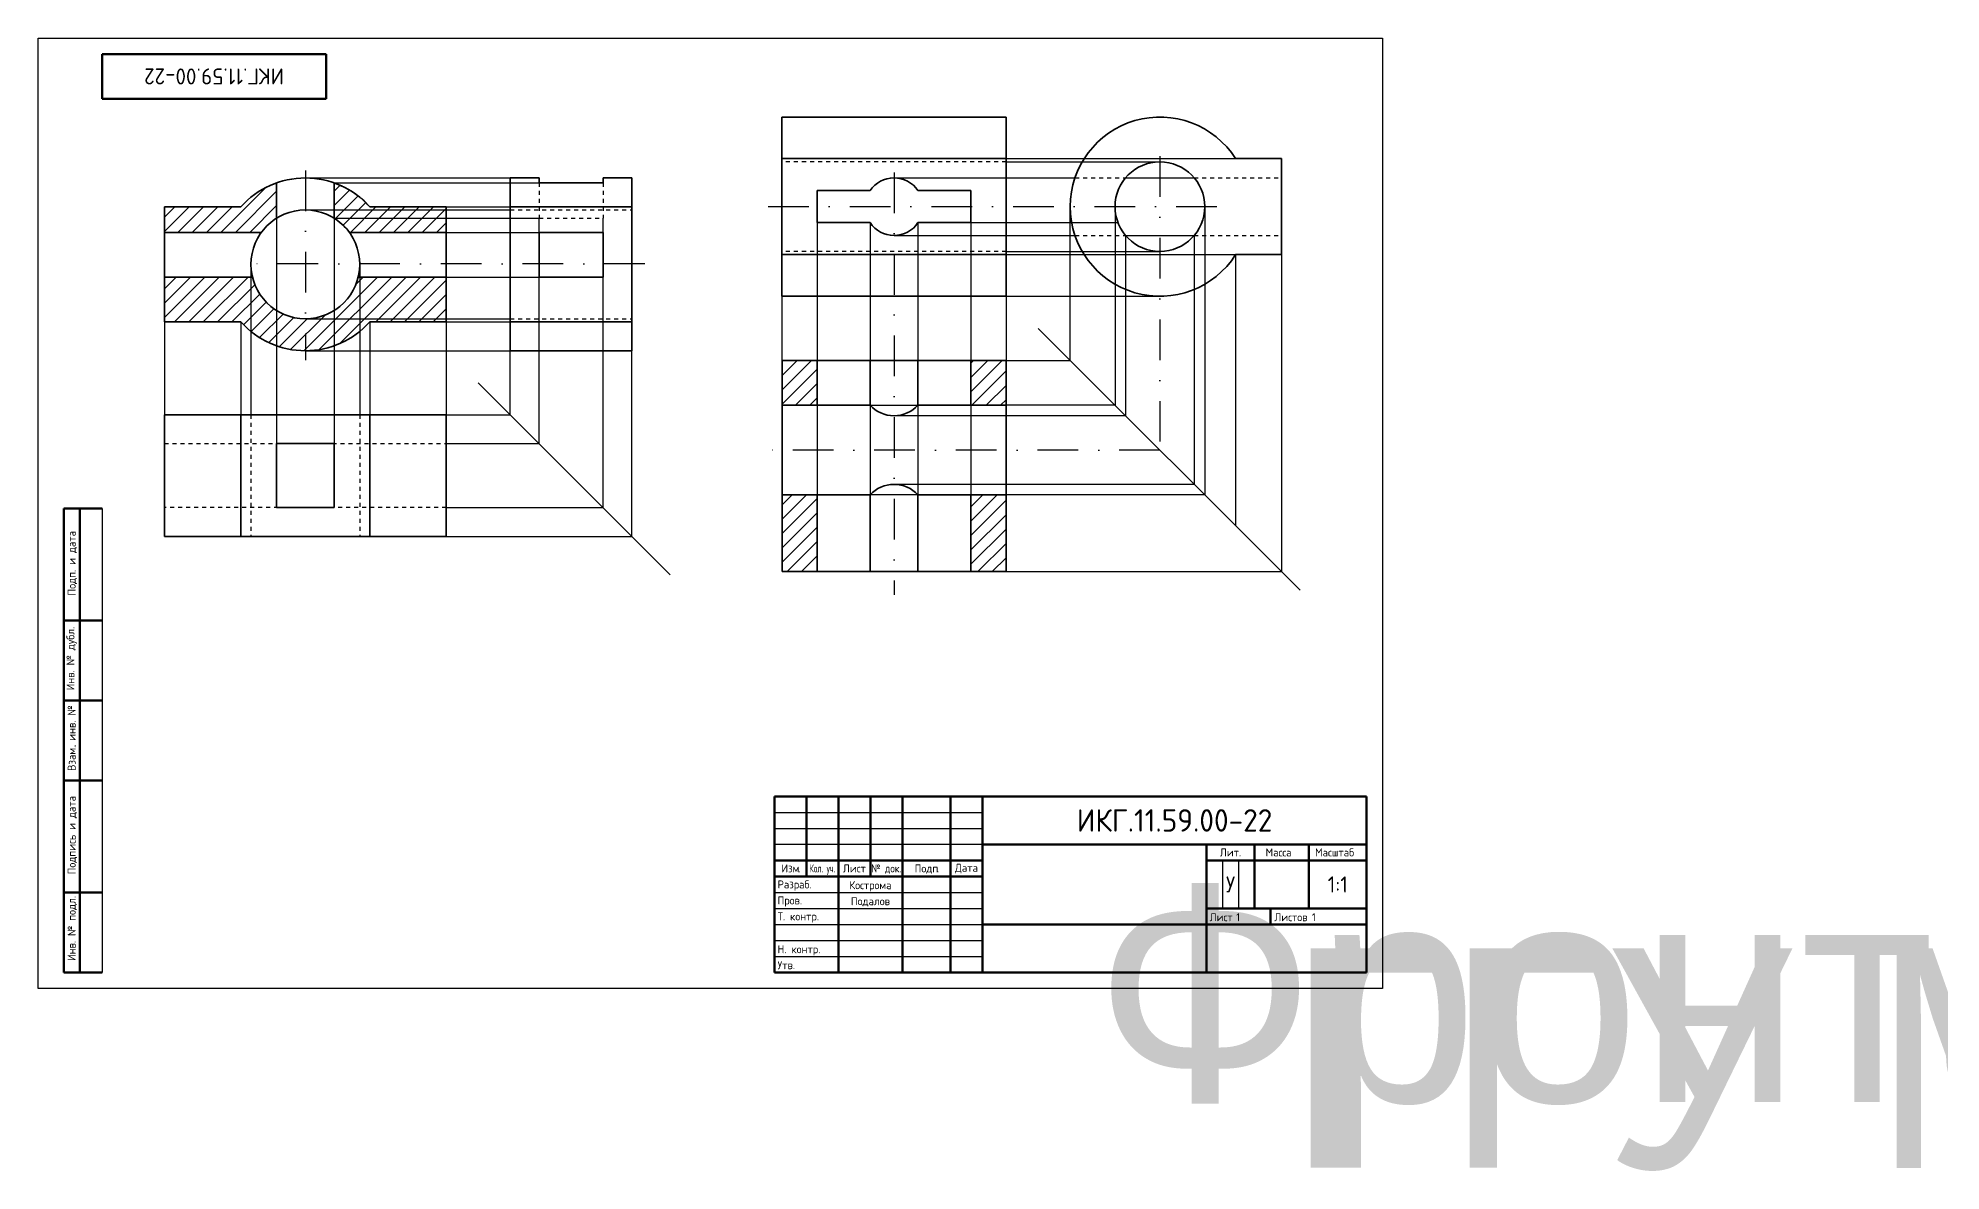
# Model space of a CAD drawing. Header units: millimetres. Extents: x 777 to 3155, y 608 to 962.
# Drawn here: x 777 to 1372, y 608 to 962 of the extents above; entities that cross this region are included whole.
import ezdxf
from ezdxf.enums import TextEntityAlignment as Align

# ---------------------------------------------------------------- set-up
doc = ezdxf.new("R2018")
doc.units = ezdxf.units.MM
doc.linetypes.add('JIS_02_1.2', pattern=[2.5, 1.25, -1.25])
doc.linetypes.add('штрихпунктирная', pattern=[25.4, 12.7, -6.35, 0, -6.35])
for name, color, linetype in [('Невидимая', 7, 'JIS_02_1.2'), ('Оси', 30, 'штрихпунктирная'), ('Проекционные', 92, 'Continuous')]:
    doc.layers.add(name, color=color, linetype=linetype)
doc.layers.add('Основная', color=7, linetype='Continuous', lineweight=35)
doc.styles.add('GOST-2.304_Type-B', font='GOST Common.ttf')
doc.styles.get("Standard").update_dxf_attribs({"font": 'arial.ttf'})

# ---------------------------------------------------------------- blocks, each defined once
blk = doc.blocks.new('ACAD_SPDS_TB_14')
at = {"linetype": 'Continuous', "lineweight": 60}
for p, q in [((-12, 145), (0, 145)), ((-12, 145), (-12, 0)), ((-7, 145), (-7, 0)), ((-12, 110), (0, 110)), ((-12, 85), (0, 85)), ((-12, 60), (0, 60)), ((-12, 25), (0, 25)), ((-12, 0), (0, 0))]:
    blk.add_line(p, q, dxfattribs=at)
at = {"linetype": 'Continuous', "lineweight": 30}
blk.add_line((0, 145), (0, 0), dxfattribs=at)
at = {"style": 'GOST-2.304_Type-B'}
for s, p in [('Подп. и дата', (-8.25, 117.77)), ('Инв. № дубл.', (-8.62, 88.14)), ('Взам. инв. №', (-8.25, 62.96)), ('. ', (-8.25, 70.58)), ('Подпись и дата', (-8.25, 30.64)), ('Инв. № подл.', (-8.25, 3.57))]:
    blk.add_text(s, height=2.5, rotation=90, dxfattribs=at).set_placement(p)
for tag, p in [('ПОДП_ДАТА_2', (-3.5, 127.5)), ('ИНВ_Н_ДУБЛ', (-3.65, 97.5)), ('ВЗАМ_ИНВ_Н', (-3.5, 71.94)), ('ПОДП_ДАТА_1', (-3.5, 42.5)), ('ИНВ_НОМ_ПОДЛ', (-3.5, 12.5))]:
    blk.add_attdef(tag, text='', height=2.5, rotation=90, dxfattribs=at).set_placement(p, align=Align.MIDDLE_CENTER)
at = {"style": 'GOST-2.304_Type-B', "flags": 1}
blk.add_attdef('ИДЕНТИФИКАТОР_НАДПИСИ', (-12.24, -11.43), '', height=2.5, dxfattribs=at)
blk = doc.blocks.new('ACAD_SPDS_TB_08')
at = {"linetype": 'Continuous', "lineweight": 60}
for p, q in [((0, 0), (0, -14)), ((70, 0), (0, 0)), ((70, 0), (70, -14)), ((70, -14), (0, -14))]:
    blk.add_line(p, q, dxfattribs=at)
at = {"style": 'GOST-2.304_Type-B', "flags": 8}
blk.add_attdef('ОБОЗНАЧЕНИЕ_ДОКУМЕНТА', text='', height=5, dxfattribs=at).set_placement((35, -7), align=Align.MIDDLE_CENTER)
at = {"style": 'GOST-2.304_Type-B', "flags": 1}
blk.add_attdef('ИДЕНТИФИКАТОР_НАДПИСИ', (-0.4, -20.95), '', height=2.5, dxfattribs=at)
blk = doc.blocks.new('ACAD_SPDS_TB_06')
at = {"linetype": 'Continuous', "lineweight": 60}
for p, q in [((-185, 55), (0, 55)), ((-185, 55), (-185, 0)), ((-175, 55), (-175, 30)), ((-165, 55), (-165, 0)), ((-155, 55), (-155, 30)), ((-145, 55), (-145, 0)), ((-130, 55), (-130, 0)), ((-120, 55), (-120, 0)), ((0, 55), (0, 0)), ((-120, 40), (0, 40)), ((-185, 35), (-120, 35)), ((-185, 30), (-120, 30)), ((-120, 15), (0, 15)), ((-185, 0), (0, 0))]:
    blk.add_line(p, q, dxfattribs=at)
at = {"linetype": 'Continuous', "lineweight": 25}
for p, q in [((-185, 50), (-120, 50)), ((-185, 45), (-120, 45)), ((-185, 25), (-120, 25)), ((-185, 20), (-120, 20)), ((-185, 15), (-120, 15)), ((-185, 10), (-120, 10)), ((-185, 5), (-120, 5))]:
    blk.add_line(p, q, dxfattribs=at)
at = {"lineweight": 25}
blk.add_line((-120, 40), (-185, 40), dxfattribs=at)
at = {"lineweight": 60}
for p, q in [((-50, 40), (-50, 0)), ((-35, 40), (-35, 20)), ((-18, 40), (-18, 20)), ((-50, 35), (0, 35)), ((-50, 20), (0, 20)), ((-30, 20), (-30, 15))]:
    blk.add_line(p, q, dxfattribs=at)
for p, q in [((-45, 35), (-45, 20)), ((-40, 35), (-40, 20)), ((-130, 20), (-120, 20))]:
    blk.add_line(p, q)
at = {"style": 'GOST-2.304_Type-B'}
for s, p in [('Изм', (-180, 31.25)), ('Лист', (-160, 31.25)), ('Подп', (-137.5, 31.25)), ('Дата', (-125, 31.44))]:
    blk.add_text(s, height=2.5, dxfattribs=at).set_placement(p, align=Align.CENTER)
for s, p in [('.', (-177.56, 31.25)), ('.', (-134.25, 31.25)), ('Разраб.', (-184, 26.25)), ('Т. контр.', (-184, 16.25)), ('Пров.', (-184, 21.25)), ('Лист', (-49.02, 16)), ('Листов', (-28.83, 16)), ('Н. контр.', (-184, 6)), ('Утв.', (-184, 1))]:
    blk.add_text(s, height=2.5, dxfattribs=at).set_placement(p)
at = {"style": 'GOST-2.304_Type-B', "width": 0.70447}
blk.add_text('Кол. уч.', height=2.5, dxfattribs=at).set_placement((-174, 31.25), (-166, 31.25), align=Align.FIT)
at = {"style": 'GOST-2.304_Type-B', "width": 0.9}
blk.add_text('№ док.', height=2.5, dxfattribs=at).set_placement((-150, 31.25), align=Align.CENTER)
at = {"linetype": 'Continuous', "char_height": 2.5, "attachment_point": 5, "style": 'GOST-2.304_Type-B'}
for s, insert, width in [('Лит.', (-42.5, 37.5), 14), ('Масса', (-27.5, 37.5), 14), ('Масштаб', (-10, 37.5), 19)]:
    blk.add_mtext(s, dxfattribs=dict(at, insert=insert, width=width))
at = {"style": 'GOST-2.304_Type-B'}
for tag, p, flags in [('ИДЕНТИФИКАТОР_НАДПИСИ', (-185.34, 60.88), 1), ('ЛИСТ', (-40.73, 16), 8), ('ЛИСТОВ', (-17.07, 16), 8)]:
    blk.add_attdef(tag, p, '', height=2.5, dxfattribs=dict(at, flags=flags))
at = {"style": 'GOST-2.304_Type-B', "flags": 8}
for tag, p in [('ИЗМ_4', (-180, 51)), ('ИЗМ_4_КОЛ_УЧ', (-170, 51)), ('ИЗМ_4_ЛИСТ', (-160, 51)), ('ИЗМ_4_N_ДОК', (-150, 51)), ('ИЗМ_4_ДАТА', (-125, 51)), ('ИЗМ_3', (-180, 46)), ('ИЗМ_3_КОЛ_УЧ', (-170, 46)), ('ИЗМ_3_ЛИСТ', (-160, 46)), ('ИЗМ_3_N_ДОК', (-150, 46)), ('ИЗМ_3_ДАТА', (-125, 46)), ('ИЗМ_2', (-180, 41)), ('ИЗМ_2_КОЛ_УЧ', (-170, 41)), ('ИЗМ_2_ЛИСТ', (-160, 41)), ('ИЗМ_2_N_ДОК', (-150, 41)), ('ИЗМ_2_ДАТА', (-125, 41)), ('ИЗМ_1', (-180, 36)), ('ИЗМ_1_КОЛ_УЧ', (-170, 36)), ('ИЗМ_1_ЛИСТ', (-160, 36)), ('ИЗМ_1_N_ДОК', (-150, 36)), ('ИЗМ_1_ДАТА', (-125, 36)), ('РАЗРАБ_ФИО', (-155, 26)), ('РАЗРАБ_ДАТА', (-125, 26)), ('ТКОНТР_ФИО', (-155, 16)), ('ПРОВ_ФИО', (-155, 21)), ('ТКОНТР_ДАТА', (-125, 16)), ('ПРОВ_ДАТА', (-125, 21)), ('ДОЛЖНОСТЬ_1', (-175, 11)), ('ДОЛЖНОСТЬ_1_ФИО', (-155, 11)), ('ДОЛЖНОСТЬ_1_ДАТА', (-125, 11)), ('НКОНТР_ФИО', (-155, 6)), ('НКОНТР_ДАТА', (-125, 6)), ('УТВ_ФИО', (-155, 1)), ('УТВ_ДАТА', (-125, 1))]:
    blk.add_attdef(tag, text='', height=2.5, dxfattribs=at).set_placement(p, align=Align.CENTER)
at = {"style": 'GOST-2.304_Type-B'}
blk.add_attdef('ОБОЗНАЧЕНИЕ_ДОКУМЕНТА', text='', height=5, dxfattribs=at).set_placement((-60, 47.5), align=Align.MIDDLE_CENTER)
at = {"lineweight": 30, "flags": 104}
for tag, p in [('НАИМЕНОВАНИЕ_ДОКУМЕНТА', (-85, 27.5)), ('ОБОЗНАЧЕНИЕ_МАТЕРИАЛА', (-85, 7.5)), ('НАИМЕНОВАНИЕ_ПРЕДПРИЯТИЯ', (-25, 7.5))]:
    blk.add_attdef(tag, text='', height=3.5, dxfattribs=at).set_placement(p, align=Align.MIDDLE_CENTER)
at = {"style": 'GOST-2.304_Type-B', "flags": 8}
for tag, p in [('Л1', (-47.5, 27.5)), ('Л2', (-42.5, 27.5)), ('Л3', (-37.5, 27.5)), ('МАССА', (-26.5, 27.5)), ('МАСШТАБ', (-9, 27.5))]:
    blk.add_attdef(tag, text='', height=2.5, dxfattribs=at).set_placement(p, align=Align.MIDDLE_CENTER)

msp = doc.modelspace()

# ---------------------------------------------------------------- hatches: boundary and pattern name
h = msp.add_hatch()
h.set_pattern_fill('ANSI31', color=256)
h.paths.add_polyline_path([(851.63, 917.09, 0.125968), (840.51, 909.63), (816.63, 909.63), (816.63, 901.63), (846.88, 901.63, -0.0963), (851.63, 906.05)])
h.paths.add_polyline_path([(904.63, 909.63), (880.76, 909.63, 0.125968), (869.63, 917.09), (869.63, 906.05, -0.0963), (874.38, 901.63), (904.63, 901.63)])
h.paths.add_polyline_path([(904.63, 887.63), (877.16, 887.63, -0.346237), (860.63, 874.63), (860.63, 864.63, 0.213422), (880.76, 873.63), (904.63, 873.63)])
h.paths.add_polyline_path([(844.11, 887.63), (816.63, 887.63), (816.63, 873.63), (840.51, 873.63, 0.213422), (860.63, 864.63), (860.63, 874.63, -0.346237)])
h = msp.add_hatch()
h.set_pattern_fill('ANSI31', color=256)
h.paths.add_polyline_path([(1020.52, 861.61), (1009.56, 861.61), (1009.56, 847.61), (1020.52, 847.61)])
h.paths.add_polyline_path([(1020.52, 819.61), (1009.56, 819.61), (1009.56, 805.61), (1009.56, 795.61), (1020.52, 795.61)])
h = msp.add_hatch()
h.set_pattern_fill('ANSI31', color=256)
h.set_pattern_definition([(45, (459.5608, 121.6097), (-2.245064, 2.245064), [])])
h.paths.add_polyline_path([(1068.52, 847.61), (1079.52, 847.61), (1079.52, 861.61), (1068.52, 861.61)])
h.paths.add_polyline_path([(1079.52, 809.97), (1079.52, 819.61), (1068.52, 819.61), (1068.52, 809.97)])
h.paths.add_polyline_path([(1068.52, 809.97), (1068.52, 795.61), (1079.52, 795.61), (1079.52, 809.97)])

# ---------------------------------------------------------------- linework, layer by layer
for p, q in [((1009.52, 924.67), (1009.52, 909.67)), ((1009.52, 924.67), (1020.52, 924.67)), ((1079.52, 924.67), (1068.52, 924.67)), ((860.63, 918.63), (860.63, 918.63)), ((816.63, 909.63), (816.63, 901.63)), ((816.63, 844.63), (816.63, 835.63)), ((904.63, 835.63), (904.63, 815.63))]:
    msp.add_line(p, q)
msp.add_lwpolyline([(777.14, 665.36), (777.14, 962.36), (1197.14, 962.36), (1197.14, 665.36), (777.14, 665.36)])
msp.add_lwpolyline([(904.63, 909.63), (880.76, 909.63, 0.125968), (869.63, 917.09), (869.63, 906.05, -0.0963), (874.38, 901.63), (904.63, 901.63), (904.63, 909.63)], format="xyb", close=True)
at = {"layer": 'Невидимая'}
for p, q in [((1079.52, 923.67), (1009.52, 923.67)), ((933.62, 917.09), (933.62, 906.05)), ((953.62, 917.09), (953.62, 906.05)), ((1101.05, 918.67), (1116.84, 918.67)), ((1138.28, 918.67), (1165.56, 918.67)), ((924.62, 908.63), (962.62, 908.63)), ((933.62, 906.05), (953.62, 906.05)), ((1101.05, 900.67), (1116.84, 900.67)), ((1138.28, 900.67), (1165.56, 900.67)), ((1079.52, 895.67), (1009.52, 895.67)), ((924.62, 874.63), (962.62, 874.63)), ((843.63, 844.63), (843.63, 806.63)), ((877.63, 844.63), (877.63, 806.63)), ((816.63, 835.63), (904.63, 835.63)), ((904.63, 815.63), (816.63, 815.63))]:
    msp.add_line(p, q, dxfattribs=at)
at = {"layer": 'Оси'}
for p, q in [((1127.56, 925.43), (1127.56, 833.61)), ((860.63, 921.01), (860.63, 861.69)), ((1044.52, 920.36), (1044.52, 788.4)), ((1005.19, 909.67), (1146.37, 909.67)), ((966.67, 891.8), (842.74, 891.8)), ((1127.56, 833.61), (1005.23, 833.61))]:
    msp.add_line(p, q, dxfattribs=at)
at = {"layer": 'Основная'}
for p, q in [((1044.52, 937.67), (1009.52, 937.67)), ((1009.52, 937.67), (1009.52, 924.67)), ((1044.52, 937.67), (1079.52, 937.67)), ((1079.52, 937.67), (1079.52, 924.67)), ((1009.52, 924.67), (1079.52, 924.67)), ((1009.52, 894.67), (1009.52, 924.67)), ((1079.52, 924.67), (1079.52, 894.67)), ((1165.56, 924.67), (1151.2, 924.67)), ((1165.56, 909.67), (1165.56, 924.67)), ((1165.56, 909.67), (1165.56, 924.67)), ((1165.56, 924.67), (1165.56, 909.67)), ((851.63, 917.09), (851.63, 906.05)), ((869.63, 917.09), (869.63, 906.05)), ((924.62, 909.63), (924.62, 918.63)), ((924.62, 918.63), (933.62, 918.63)), ((933.62, 917.09), (933.62, 918.63)), ((933.62, 917.09), (953.62, 917.09)), ((953.62, 917.09), (953.62, 918.63)), ((953.62, 918.63), (962.62, 918.63)), ((962.62, 909.63), (962.62, 918.63)), ((840.51, 909.63), (816.63, 909.63)), ((816.63, 909.63), (816.63, 873.63)), ((904.63, 909.63), (880.76, 909.63)), ((904.63, 873.63), (904.63, 909.63)), ((924.62, 873.63), (924.62, 909.63)), ((924.62, 909.63), (962.62, 909.63)), ((962.62, 873.63), (962.62, 909.63)), ((1020.52, 914.67), (1020.52, 904.67)), ((1020.52, 914.67), (1037.03, 914.67)), ((1068.52, 914.67), (1052, 914.67)), ((1068.52, 914.67), (1068.52, 904.67)), ((1165.56, 909.67), (1165.56, 894.67)), ((1020.52, 904.67), (1037.03, 904.67)), ((1052, 904.67), (1068.52, 904.67)), ((816.63, 901.63), (846.88, 901.63)), ((816.63, 901.63), (816.63, 887.63)), ((874.38, 901.63), (904.63, 901.63)), ((933.62, 887.63), (933.62, 901.63)), ((933.62, 901.63), (953.62, 901.63)), ((953.62, 901.63), (953.62, 887.63)), ((1079.52, 894.67), (1009.52, 894.67)), ((1009.52, 894.67), (1009.52, 881.67)), ((1079.52, 881.67), (1079.52, 894.67)), ((1165.56, 894.67), (1151.2, 894.67)), ((844.11, 887.63), (816.63, 887.63)), ((877.16, 887.63), (904.63, 887.63)), ((953.62, 887.63), (933.62, 887.63)), ((1009.52, 881.67), (1044.52, 881.67)), ((1044.52, 881.67), (1079.52, 881.67)), ((816.63, 873.63), (840.51, 873.63)), ((880.76, 873.63), (904.63, 873.63)), ((924.62, 873.63), (924.62, 864.63)), ((924.62, 873.63), (962.62, 873.63)), ((962.62, 873.63), (962.62, 864.63)), ((1089.56, 871.61), (1171.39, 789.78)), ((924.62, 864.63), (962.62, 864.63)), ((1009.56, 861.61), (1079.56, 861.61)), ((1009.56, 861.61), (1009.56, 795.61)), ((1009.56, 861.61), (1009.56, 833.61)), ((1009.56, 861.61), (1009.56, 805.61)), ((1020.52, 861.61), (1020.52, 847.61)), ((1037.03, 861.61), (1037.03, 847.61)), ((1052, 861.61), (1052, 847.61)), ((1068.52, 861.61), (1068.52, 847.61)), ((1079.52, 795.61), (1079.52, 861.61)), ((914.62, 854.63), (974.62, 794.63)), ((904.63, 844.63), (816.63, 844.63)), ((816.63, 844.63), (816.63, 806.63)), ((816.63, 844.63), (816.63, 835.63)), ((840.51, 844.63), (840.51, 806.63)), ((880.76, 844.63), (880.76, 806.63)), ((904.63, 844.63), (904.63, 806.63)), ((1009.56, 847.61), (1020.52, 847.61)), ((1020.52, 847.61), (1037.03, 847.61)), ((1052, 847.61), (1068.52, 847.61)), ((1068.52, 847.61), (1079.52, 847.61)), ((869.63, 835.63), (851.63, 835.63)), ((851.63, 835.63), (851.63, 815.63)), ((869.63, 835.63), (869.63, 815.63)), ((851.63, 815.63), (869.63, 815.63)), ((1020.52, 819.61), (1009.56, 819.61)), ((1020.52, 819.61), (1020.52, 795.61)), ((1020.52, 819.61), (1037.03, 819.61)), ((1037.03, 819.61), (1037.03, 795.61)), ((1052, 819.61), (1052, 795.61)), ((1052, 819.61), (1068.52, 819.61)), ((1068.52, 819.61), (1068.52, 795.61)), ((1068.52, 819.61), (1079.52, 819.61)), ((816.63, 806.63), (904.63, 806.63)), ((1009.56, 795.61), (1079.52, 795.61))]:
    msp.add_line(p, q, dxfattribs=at)
for centre, radius in [((1127.56, 909.67), 14), ((860.63, 891.63), 17)]:
    msp.add_circle(centre, radius, dxfattribs=at)
for centre, radius, start, end in [((1127.56, 909.67), 28, 32.39237, 327.60763), ((860.63, 891.63), 27, 41.81031, 138.18969), ((1044.52, 909.67), 9, 33.74899, 146.25101), ((1044.52, 909.67), 9, 213.74899, 326.25101), ((860.63, 891.63), 27, 221.81031, 318.18969), ((1044.52, 854.52), 10.18, 222.7124, 317.2876), ((1044.52, 812.7), 10.18, 42.7124, 137.2876)]:
    msp.add_arc(centre, radius, start, end, dxfattribs=at)
at = {"layer": 'Проекционные'}
for p, q in [((1079.52, 924.67), (1151.2, 924.67)), ((1079.52, 923.67), (1127.56, 923.67)), ((860.63, 918.63), (924.62, 918.63)), ((869.63, 917.09), (924.62, 917.09)), ((924.62, 917.09), (933.62, 917.09)), ((1044.52, 918.67), (1101.05, 918.67)), ((1116.84, 918.67), (1138.28, 918.67)), ((904.63, 909.63), (924.62, 909.63)), ((1099.56, 881.67), (1099.56, 909.67)), ((1113.56, 909.67), (1113.56, 847.61)), ((1141.56, 909.67), (1141.56, 819.61)), ((851.63, 906.05), (851.63, 844.63)), ((860.63, 908.63), (924.62, 908.63)), ((869.63, 906.05), (869.63, 844.63)), ((869.63, 906.05), (933.62, 906.05)), ((933.62, 901.63), (933.62, 906.05)), ((953.62, 901.63), (953.62, 906.05)), ((1020.52, 904.67), (1020.52, 861.61)), ((1037.03, 904.67), (1037.03, 861.61)), ((1052, 904.67), (1052, 861.61)), ((1068.52, 904.67), (1068.52, 861.61)), ((1068.52, 904.67), (1114.48, 904.67)), ((904.63, 901.63), (933.62, 901.63)), ((1044.52, 900.67), (1101.05, 900.67)), ((1116.84, 900.67), (1138.28, 900.67)), ((1116.84, 900.67), (1116.84, 844.33)), ((1138.28, 900.67), (1138.28, 822.89)), ((843.63, 891.8), (843.63, 844.63)), ((877.63, 891.63), (877.63, 844.63)), ((1079.52, 895.67), (1127.56, 895.67)), ((1079.52, 894.67), (1151.2, 894.67)), ((1151.2, 894.67), (1151.2, 809.97)), ((1165.56, 894.67), (1165.56, 795.61)), ((904.63, 887.63), (933.62, 887.63)), ((933.62, 835.63), (933.62, 887.63)), ((953.62, 873.63), (953.62, 887.63)), ((1009.52, 881.67), (1009.52, 861.61)), ((1079.52, 881.67), (1079.52, 861.61)), ((1079.52, 881.67), (1127.56, 881.67)), ((1099.56, 861.61), (1099.56, 881.67)), ((860.63, 874.63), (924.62, 874.63)), ((816.63, 873.63), (816.63, 844.63)), ((840.51, 873.63), (840.51, 844.63)), ((880.76, 873.63), (880.76, 844.63)), ((904.63, 873.63), (924.62, 873.63)), ((904.63, 873.63), (904.63, 844.63)), ((953.62, 815.63), (953.62, 873.63)), ((860.63, 864.63), (924.62, 864.63)), ((924.62, 844.63), (924.62, 864.63)), ((962.62, 806.63), (962.62, 864.63)), ((1079.56, 861.61), (1099.56, 861.61)), ((851.63, 844.63), (851.63, 835.63)), ((869.63, 844.63), (869.63, 835.63)), ((904.63, 844.63), (924.62, 844.63)), ((1020.52, 847.61), (1020.52, 819.61)), ((1037.03, 847.61), (1037.03, 819.61)), ((1037.03, 847.61), (1052, 847.61)), ((1052, 844.33), (1044.52, 844.33)), ((1052, 847.61), (1052, 819.61)), ((1079.52, 844.33), (1052, 844.33)), ((1068.52, 847.61), (1068.52, 819.61)), ((1113.56, 847.61), (1079.52, 847.61)), ((1116.84, 844.33), (1079.52, 844.33)), ((904.63, 835.63), (933.62, 835.63)), ((1068.52, 822.89), (1044.52, 822.89)), ((1138.28, 822.89), (1068.52, 822.89)), ((904.63, 815.63), (953.62, 815.63)), ((1052, 819.61), (1037.03, 819.61)), ((1141.56, 819.61), (1079.52, 819.61)), ((904.63, 806.63), (962.62, 806.63)), ((1079.52, 795.61), (1165.56, 795.61))]:
    msp.add_line(p, q, dxfattribs=at)

# ---------------------------------------------------------------- block references
ref = msp.add_blockref('ACAD_SPDS_TB_08', (797.14, 957.36))
ref.add_attrib('ОБОЗНАЧЕНИЕ_ДОКУМЕНТА', 'ИКГ.11.59.00-22', dxfattribs={"height": 5, "rotation": 180, "style": 'GOST-2.304_Type-B'}).set_placement((832.14, 950.36), align=Align.MIDDLE_CENTER)
msp.add_blockref('ACAD_SPDS_TB_14', (797.14, 670.36))
ref = msp.add_blockref('ACAD_SPDS_TB_06', (1192.14, 670.36))
lines = msp.add_mtext('Фронтальный и горизонтальный разрез деталей', dxfattribs={"insert": (1107.14, 697.86), "char_height": 68, "attachment_point": 1})
ref.add_attrib('НАИМЕНОВАНИЕ_ДОКУМЕНТА', '', (1107.14, 697.86), dxfattribs={"flags": 104}).embed_mtext(lines)
lines = msp.add_mtext('ГГУ МС-12', dxfattribs={"insert": (1167.14, 677.86), "char_height": 68.571, "attachment_point": 1})
ref.add_attrib('НАИМЕНОВАНИЕ_ПРЕДПРИЯТИЯ', '', (1167.14, 677.86), dxfattribs={"flags": 104}).embed_mtext(lines)
ref.add_attrib('ОБОЗНАЧЕНИЕ_ДОКУМЕНТА', 'ИКГ.11.59.00-22', dxfattribs={"height": 7, "style": 'GOST-2.304_Type-B'}).set_placement((1132.14, 717.86), align=Align.MIDDLE_CENTER)
ref.add_attrib('ЛИСТ', '1', (1151.41, 686.36), dxfattribs={"height": 2.5, "style": 'GOST-2.304_Type-B'})
ref.add_attrib('ЛИСТОВ', '1', (1175.07, 686.36), dxfattribs={"height": 2.5, "style": 'GOST-2.304_Type-B'})
ref.add_attrib('МАСШТАБ', '1:1', dxfattribs={"height": 5, "style": 'GOST-2.304_Type-B'}).set_placement((1183.14, 697.86), align=Align.MIDDLE_CENTER)
ref.add_attrib('РАЗРАБ_ФИО', 'Кострома', dxfattribs={"height": 2.5, "style": 'GOST-2.304_Type-B'}).set_placement((1037.14, 696.36), align=Align.CENTER)
ref.add_attrib('ПРОВ_ФИО', 'Подалов', dxfattribs={"height": 2.5, "style": 'GOST-2.304_Type-B'}).set_placement((1037.14, 691.36), align=Align.CENTER)
ref.add_attrib('Л2', 'У', dxfattribs={"height": 5, "style": 'GOST-2.304_Type-B'}).set_placement((1149.64, 697.86), align=Align.MIDDLE_CENTER)

doc.saveas('drawing.dxf')
